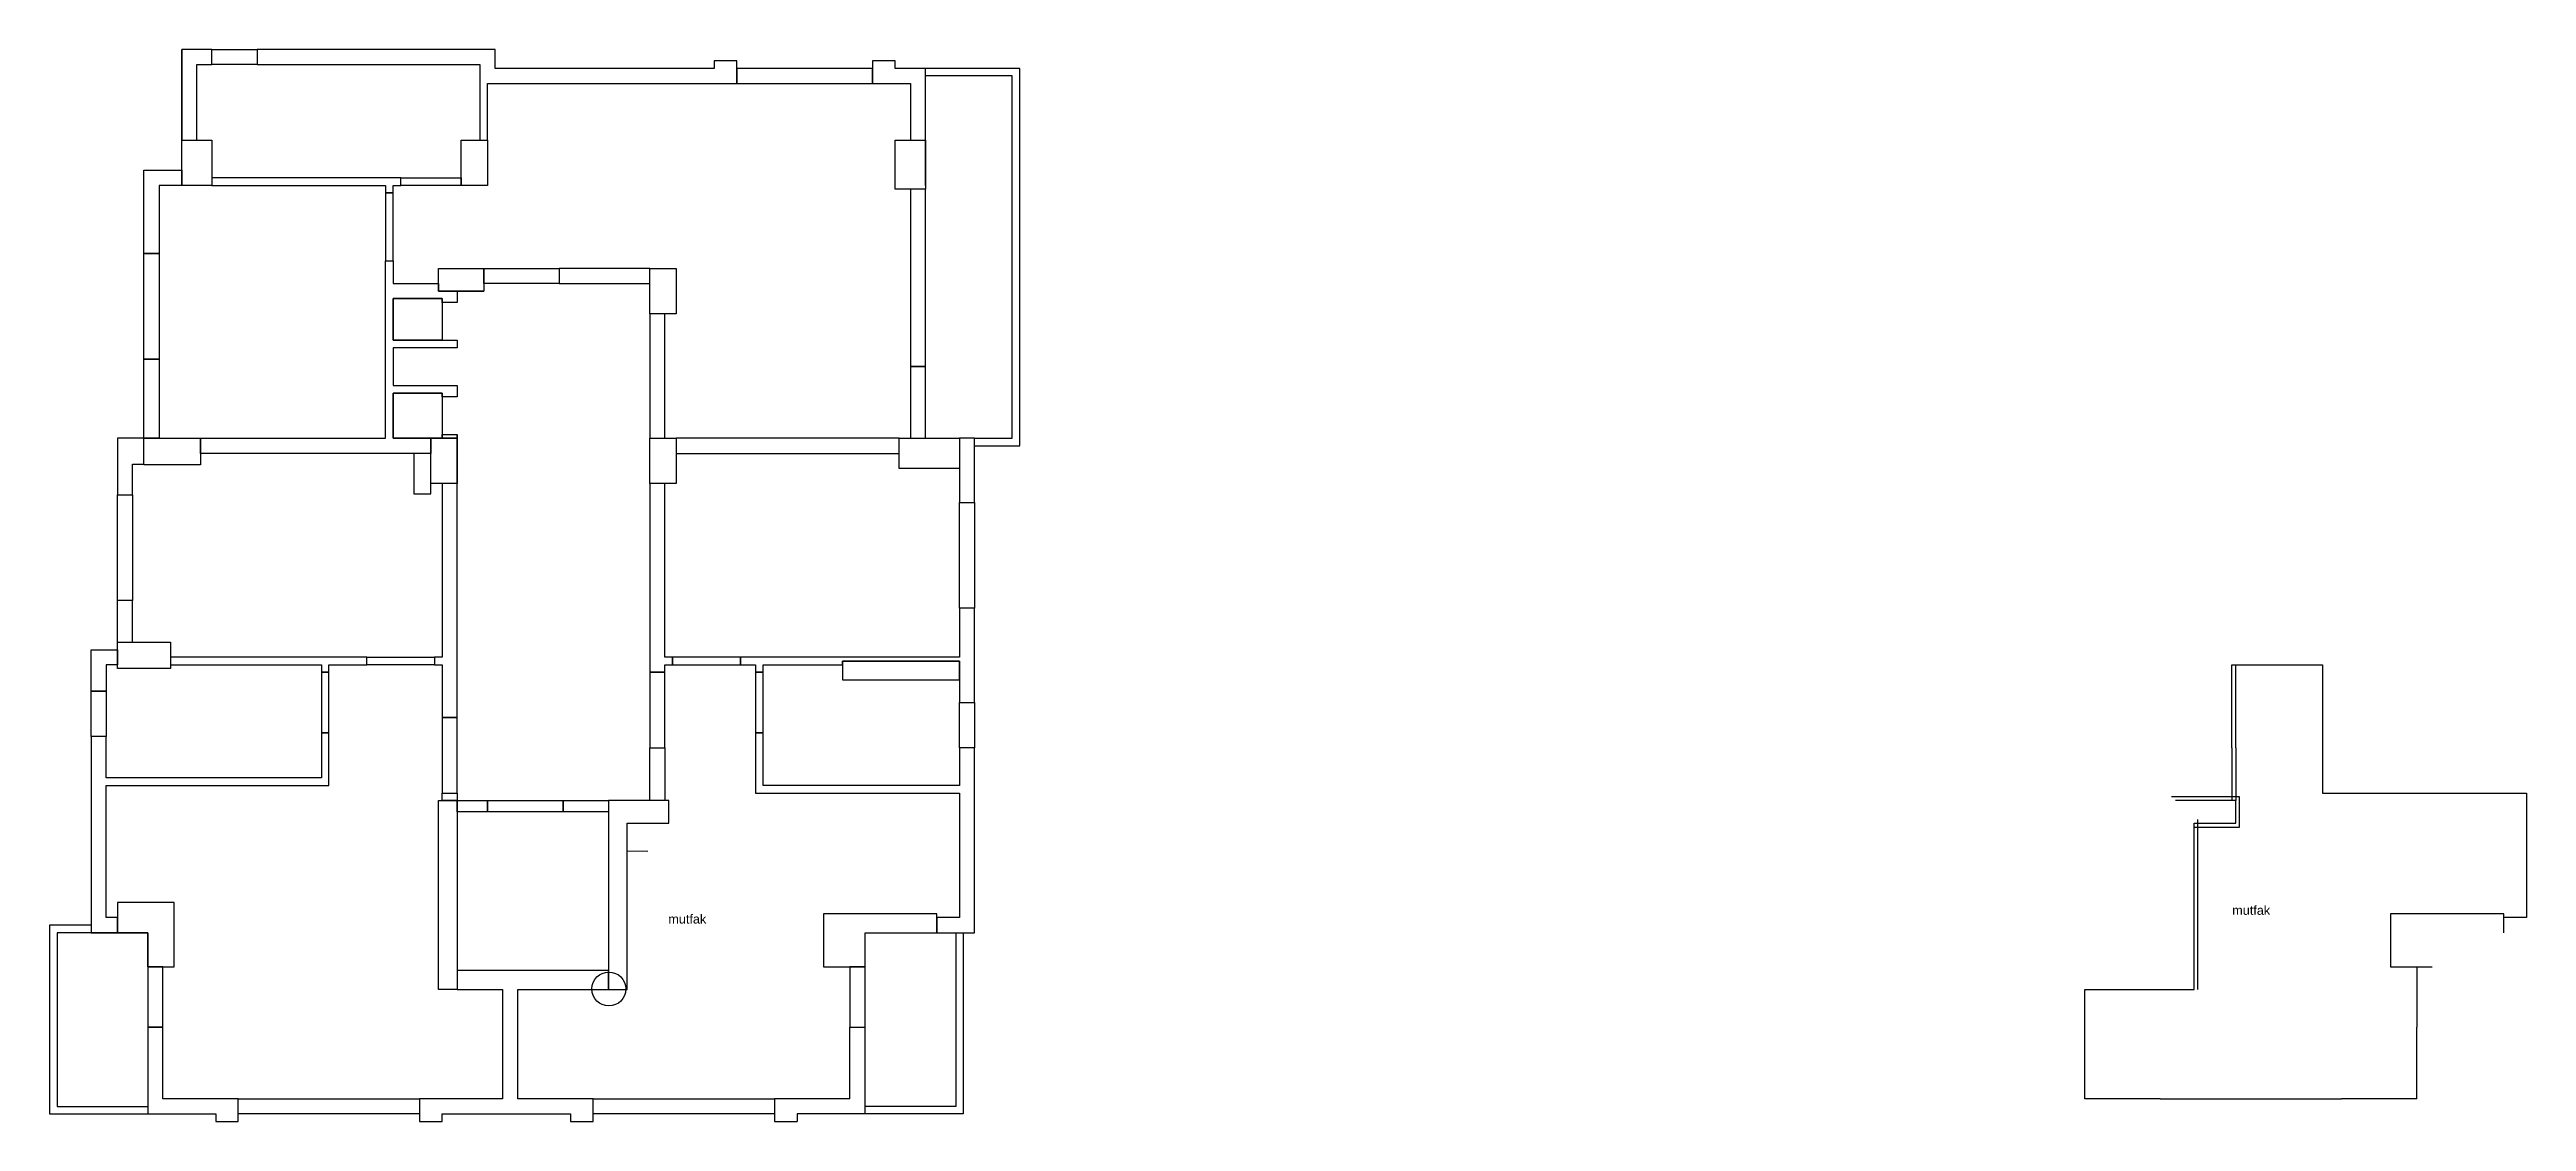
# Model space of a CAD drawing. Header units: millimetres. Extents: x -820 to 2460, y -378 to 1042.
import ezdxf

# ---------------------------------------------------------------- set-up
doc = ezdxf.new("R2010")
doc.units = ezdxf.units.MM
doc.layers.add('1YAZI', color=24, linetype='Continuous', lineweight=30)
for name, color, linetype in [('BACA', 4, 'Continuous'), ('Balkon', 2, 'Continuous'), ('Duvar', 30, 'Continuous'), ('KabloBaca', 10, 'Continuous'), ('Kapı', 210, 'Continuous'), ('Kolon', 5, 'Continuous'), ('pencere', 80, 'Continuous'), ('SinyalBaca', 60, 'Continuous')]:
    doc.layers.add(name, color=color, linetype=linetype)
doc.styles.get("Standard").update_dxf_attribs({"font": 'arial.ttf'})

msp = doc.modelspace()

# ---------------------------------------------------------------- linework, layer by layer
at = {"layer": 'BACA'}
msp.add_lwpolyline([(-337.2, 453.1), (-314.7, 453.1), (-314.7, 506.5), (-337.2, 506.5)], close=True, dxfattribs=at)
at = {"layer": 'Balkon'}
for points in [[(405.3, 516.5), (465.3, 516.5), (465.3, 1016.5), (340.3, 1016.5)], [(405.3, 526.5), (455.3, 526.5), (455.3, 1006.5), (340.3, 1006.5)], [(-764.7, -118.5), (-819.7, -118.5), (-819.7, -368.5), (-689.7, -368.5)], [(-764.7, -128.5), (-809.7, -128.5), (-809.7, -358.5), (-689.7, -358.5)], [(390.3, -128.5), (390.3, -368.5), (260.3, -368.5)], [(380.3, -128.5), (380.3, -358.5), (260.3, -358.5)]]:
    msp.add_lwpolyline(points, dxfattribs=at)
at = {"layer": 'Duvar'}
for p, q in [((-644.7, 881.5), (-644.7, 1041.5)), ((90.3, 1016.5), (90.3, 996.5)), ((340.3, 861.5), (340.3, 1016.5)), ((-354.7, 871.5), (-604.7, 871.5)), ((-674.7, 771.5), (-694.7, 771.5)), ((-244.7, 741.5), (-244.7, 721.5)), ((-279.7, 721.5), (-244.7, 721.5)), ((-694.7, 631.5), (-674.7, 631.5)), ((-299.7, 526.5), (-364.7, 526.5)), ((-279.7, 156.5), (-279.7, 531.5)), ((-729.7, 246.5), (-729.7, 311.5)), ((-709.7, 311.5), (-729.7, 311.5)), ((-709.7, 256.4), (-709.7, 311.5)), ((-239.7, 46.5), (-239.7, 31.5)), ((-54.7, -20.1), (-27.2, -20.4)), ((-689.7, -128.5), (-764.7, -128.5)), ((-689.7, -173.5), (-689.7, -128.5)), ((260.3, -173.5), (260.3, -128.5)), ((-689.7, -173.5), (-669.7, -173.5)), ((-669.7, -173.5), (-669.7, -173.5)), ((260.3, -173.5), (240.3, -173.5)), ((240.3, -348.5), (240.3, -253.5)), ((240.3, -253.5), (260.3, -253.5)), ((260.3, -368.5), (260.3, -253.5)), ((240.3, -348.5), (140.3, -348.5)), ((140.3, -348.5), (140.3, -378.5)), ((140.3, -378.5), (170.3, -378.5)), ((260.3, -368.5), (170.3, -368.5)), ((170.3, -368.5), (170.3, -378.5))]:
    msp.add_line(p, q, dxfattribs=at)
at = {"layer": 'Duvar', "lineweight": 30}
for p, q in [((2070.5, 216.5), (2070.5, 226.5)), ((2070.5, 226.5), (2080.5, 226.5)), ((2170.5, 226.5), (2190.5, 226.5)), ((2190.5, 226.5), (2190.5, 216.5)), ((2190.5, 136.5), (2190.5, 56.5)), ((2070.5, 116.5), (2070.5, 46.5)), ((2190.5, 56.5), (2460.5, 56.5)), ((2460.5, 56.5), (2460.5, -108.5)), ((2460.5, -108.5), (2430.5, -108.5)), ((1875.5, -348.5), (1875.5, -203.5)), ((1875.5, -203.5), (1995.5, -203.5)), ((2315.5, -348.5), (2315.5, -253.5)), ((1975.5, -348.5), (1875.5, -348.5)), ((2315.5, -348.5), (2215.5, -348.5))]:
    msp.add_line(p, q, dxfattribs=at)
at = {"layer": 'Duvar', "color": 1, "lineweight": 30}
msp.add_line((2075.5, 216.5), (2075.5, 226.5), dxfattribs=at)
at = {"layer": 'Duvar', "color": 1, "lineweight": -3}
for p, q in [((2075.5, 116.5), (2075.5, 46.5)), ((2080.5, 51.5), (1990.5, 51.5)), ((2080.5, 11.5), (2080.5, 51.5))]:
    msp.add_line(p, q, dxfattribs=at)
at = {"layer": 'Duvar'}
for points in [[(-644.7, 921.5), (-624.7, 921.5), (-624.7, 1021.5), (-604.7, 1021.5), (-604.7, 1041.5), (-644.7, 1041.5), (-644.7, 921.5)], [(340.3, 921.5), (340.3, 1016.5), (300.3, 1016.5), (300.3, 1026.5), (270.3, 1026.5), (270.3, 996.5), (320.3, 996.5), (320.3, 921.5), (340.3, 921.5)], [(-644.7, 861.5), (-674.7, 861.5), (-674.7, 771.5), (-694.7, 771.5), (-694.7, 881.5), (-644.7, 881.5), (-644.7, 861.5)], [(-604.7, 871.5), (-604.7, 861.5), (-374.7, 861.5), (-374.7, 851.5), (-364.7, 851.5), (-364.7, 861.5), (-354.7, 861.5), (-354.7, 871.5), (-604.7, 871.5)], [(-314.7, 506.5), (-619.7, 506.5), (-619.7, 526.5), (-374.7, 526.5), (-374.7, 761.5), (-364.7, 761.5), (-364.7, 731.5), (-304.7, 731.5), (-304.7, 721.5), (-279.7, 721.5), (-279.7, 706.5), (-299.7, 706.5), (-299.7, 711.5), (-364.7, 711.5), (-364.7, 656.5), (-279.7, 656.5), (-279.7, 646.5), (-364.7, 646.5), (-364.7, 596.5), (-279.7, 596.5), (-279.7, 581.5), (-299.7, 581.5), (-299.7, 586.5), (-364.7, 586.5), (-364.7, 526.5), (-314.7, 526.5), (-314.7, 506.5)], [(-694.7, 492.2), (-694.7, 526.5), (-729.7, 526.5), (-729.7, 451.5), (-709.7, 451.5), (-709.7, 492.2), (-694.7, 492.2)], [(-279.7, 466.5), (-299.7, 466.5), (-299.7, 236.5), (-309.7, 236.5), (-309.7, 226.5), (-299.7, 226.5), (-299.7, 156.5), (-279.7, 156.5), (-279.7, 466.5)], [(-24.7, 216.5), (-4.7, 216.5), (-4.7, 226.5), (5.3, 226.5), (5.3, 236.5), (-4.7, 236.5), (-4.7, 466.5), (-24.7, 466.5), (-24.7, 216.5)], [(-729.7, 246.5), (-729.7, 226.5), (-744.7, 226.5), (-744.7, 191.5), (-764.7, 191.5), (-764.7, 246.5), (-729.7, 246.5)], [(-659.7, 236.5), (-659.7, 226.5), (-459.7, 226.5), (-459.7, 216.5), (-449.7, 216.5), (-449.7, 226.5), (-399.7, 226.5), (-399.7, 236.5), (-659.7, 236.5)], [(-744.7, 131.5), (-764.7, 131.5), (-764.7, -128.5), (-729.7, -128.5), (-729.7, -108.5), (-744.7, -108.5), (-744.7, 66.5), (-449.7, 66.5), (-449.7, 136.5), (-459.7, 136.5), (-459.7, 76.5), (-744.7, 76.5), (-744.7, 131.5)], [(385.3, 116.5), (385.3, 66.5), (125.3, 66.5), (125.3, 136.5), (115.3, 136.5), (115.3, 56.5), (385.3, 56.5), (385.3, -108.5), (355.3, -108.5), (355.3, -128.5), (405.3, -128.5), (405.3, 116.5), (385.3, 116.5)], [(-279.7, -178.5), (-279.7, -203.5), (-219.7, -203.5), (-219.7, -348.5), (-329.7, -348.5), (-329.7, -378.5), (-299.7, -378.5), (-299.7, -368.5), (-129.7, -368.5), (-129.7, -378.5), (-99.7, -378.5), (-99.7, -348.5), (-199.7, -348.5), (-199.7, -203.5), (-79.7, -203.5), (-79.7, -178.5), (-279.7, -178.5)], [(-669.7, -253.5), (-689.7, -253.5), (-689.7, -368.5), (-599.7, -368.5), (-599.7, -378.5), (-569.7, -378.5), (-569.7, -348.5), (-669.7, -348.5), (-669.7, -253.5)]]:
    msp.add_lwpolyline(points, dxfattribs=at)
for points in [[(-249.7, 1021.5), (-249.7, 921.5), (-239.7, 921.5), (-239.7, 996.5), (90.3, 996.5), (90.3, 1026.5), (60.3, 1026.5), (60.3, 1016.5), (-229.7, 1016.5), (-229.7, 1041.5), (-544.7, 1041.5), (-544.7, 1021.5)], [(-144.7, 731.5), (-24.7, 731.5), (-24.7, 751.5), (-144.7, 751.5)], [(-24.7, 526.5), (-4.7, 526.5), (-4.7, 691.5), (-24.7, 691.5)], [(-694.7, 631.5), (-674.7, 631.5), (-674.7, 526.5), (-694.7, 526.5)], [(320.3, 526.5), (340.3, 526.5), (340.3, 621.5), (320.3, 621.5)], [(-299.7, 531.5), (-279.7, 531.5), (-279.7, 526.5), (-299.7, 526.5)], [(10.3, 506.5), (305.3, 506.5), (305.3, 526.5), (10.3, 526.5)], [(385.3, 441.5), (405.3, 441.5), (405.3, 526.5), (385.3, 526.5)], [(230.3, 226.5), (230.3, 231.4), (385.3, 231.4), (385.3, 176.5), (405.3, 176.5), (405.3, 301.5), (385.3, 301.5), (385.3, 236.5), (95.3, 236.5), (95.3, 226.5), (115.3, 226.5), (115.3, 216.5), (125.3, 216.5), (125.3, 226.5)], [(-24.7, 116.5), (-4.7, 116.5), (-4.7, 46.5), (-24.7, 46.5)], [(-299.7, 56.5), (-279.7, 56.5), (-279.7, 46.5), (-299.7, 46.5)], [(-239.7, 31.5), (-279.7, 31.5), (-279.7, 46.5), (-239.7, 46.5)], [(-139.7, 46.5), (-79.7, 46.5), (-79.7, 31.5), (-139.7, 31.5)]]:
    msp.add_lwpolyline(points, close=True, dxfattribs=at)
msp.add_circle((-79, -203), 22.5, dxfattribs=at)
at = {"layer": 'KabloBaca'}
msp.add_lwpolyline([(-364.7, 711.5), (-299.7, 711.5), (-299.7, 656.5), (-364.7, 656.5)], close=True, dxfattribs=at)
at = {"layer": 'Kapı', "lineweight": 30}
for p, q in [((2070.5, 116.5), (2070.5, 216.5)), ((2080.5, 226.5), (2170.5, 226.5)), ((2190.5, 216.5), (2190.5, 136.5))]:
    msp.add_line(p, q, dxfattribs=at)
at = {"layer": 'Kapı', "color": 1, "lineweight": 30}
msp.add_line((2075.5, 116.5), (2075.5, 216.5), dxfattribs=at)
at = {"layer": 'Kapı'}
for points in [[(-354.7, 871.5), (-274.7, 871.5), (-274.7, 861.5), (-354.7, 861.5)], [(-374.7, 761.5), (-364.7, 761.5), (-364.7, 851.5), (-374.7, 851.5)], [(-144.7, 731.5), (-244.7, 731.5), (-244.7, 751.5), (-144.7, 751.5)], [(-399.7, 236.5), (-309.7, 236.5), (-309.7, 226.5), (-399.7, 226.5)], [(5.3, 226.5), (95.3, 226.5), (95.3, 236.5), (5.3, 236.5)], [(-459.7, 136.5), (-449.7, 136.5), (-449.7, 216.5), (-459.7, 216.5)], [(-24.7, 116.5), (-4.7, 116.5), (-4.7, 216.5), (-24.7, 216.5)], [(115.3, 136.5), (125.3, 136.5), (125.3, 216.5), (115.3, 216.5)], [(-299.7, 56.5), (-279.7, 56.5), (-279.7, 156.5), (-299.7, 156.5)], [(-239.7, 46.5), (-139.7, 46.5), (-139.7, 31.5), (-239.7, 31.5)]]:
    msp.add_lwpolyline(points, close=True, dxfattribs=at)
at = {"layer": 'Kolon', "lineweight": 30}
for p, q in [((2075.5, 46.5), (1995.5, 46.5)), ((2075.5, 16.5), (2075.5, 46.5)), ((2020.5, -203.5), (2020.5, 16.5)), ((2020.5, 16.5), (2075.5, 16.5)), ((2430.5, -103.5), (2280.5, -103.5)), ((2280.5, -103.5), (2280.5, -173.5)), ((2430.5, -128.5), (2430.5, -103.5)), ((2280.5, -173.5), (2335.5, -173.5)), ((1995.5, -203.5), (2020.5, -203.5))]:
    msp.add_line(p, q, dxfattribs=at)
at = {"layer": 'Kolon', "color": 1, "lineweight": -3}
for p, q in [((2020.5, 11.5), (2080.5, 11.5)), ((2025.5, -203.5), (2025.5, 21.5))]:
    msp.add_line(p, q, dxfattribs=at)
at = {"layer": 'Kolon'}
for points in [[(-644.7, 921.5), (-604.7, 921.5), (-604.7, 861.5), (-644.7, 861.5)], [(-644.7, 921.5), (-604.7, 921.5), (-604.7, 861.5), (-644.7, 861.5)], [(-644.7, 921.5), (-604.7, 921.5), (-604.7, 861.5), (-644.7, 861.5)], [(-274.7, 921.5), (-239.7, 921.5), (-239.7, 861.5), (-274.7, 861.5)], [(300.3, 921.5), (340.3, 921.5), (340.3, 856.5), (300.3, 856.5)], [(-304.7, 751.5), (-244.7, 751.5), (-244.7, 721.5), (-304.7, 721.5)], [(-304.7, 751.5), (-244.7, 751.5), (-244.7, 721.5), (-304.7, 721.5)], [(-24.7, 751.5), (10.3, 751.5), (10.3, 691.5), (-24.7, 691.5)], [(-694.7, 526.5), (-619.7, 526.5), (-619.7, 491.5), (-694.7, 491.5)], [(-314.7, 526.5), (-279.7, 526.5), (-279.7, 466.5), (-314.7, 466.5)], [(-24.7, 526.5), (10.3, 526.5), (10.3, 466.5), (-24.7, 466.5)], [(305.3, 526.5), (385.3, 526.5), (385.3, 486.5), (305.3, 486.5)], [(-729.7, 256.4), (-659.7, 256.4), (-659.7, 221.4), (-729.7, 221.4)], [(230.3, 206.4), (385.3, 206.4), (385.3, 231.4), (230.3, 231.4)], [(-304.7, 46.5), (-279.7, 46.5), (-279.7, -203.5), (-304.7, -203.5)], [(-79.7, 46.5), (-79.7, -203.5), (-54.7, -203.5), (-54.7, 16.5), (0.3, 16.5), (0.3, 46.5)], [(-729.7, -88.5), (-729.7, -128.5), (-689.7, -128.5), (-689.7, -173.5), (-654.7, -173.5), (-654.7, -88.5)], [(355.3, -103.5), (205.3, -103.5), (205.3, -173.5), (260.3, -173.5), (260.3, -128.5), (355.3, -128.5)]]:
    msp.add_lwpolyline(points, close=True, dxfattribs=at)
at = {"layer": 'pencere', "lineweight": 30}
for p, q in [((2315.5, -173.5), (2315.5, -253.5)), ((1975.5, -348.5), (2215.5, -348.5))]:
    msp.add_line(p, q, dxfattribs=at)
at = {"layer": 'pencere'}
for points in [[(-604.7, 1041.5), (-544.7, 1041.5), (-544.7, 1021.5), (-604.7, 1021.5)], [(90.3, 996.5), (270.3, 996.5), (270.3, 1016.5), (90.3, 1016.5)], [(320.3, 621.5), (340.3, 621.5), (340.3, 856.5), (320.3, 856.5)], [(-694.7, 771.5), (-674.7, 771.5), (-674.7, 631.5), (-694.7, 631.5)], [(-729.7, 451.5), (-709.7, 451.5), (-709.7, 311.5), (-729.7, 311.5)], [(385.3, 441.5), (405.3, 441.5), (405.3, 301.5), (385.3, 301.5)], [(-764.7, 191.5), (-744.7, 191.5), (-744.7, 131.5), (-764.7, 131.5)], [(385.3, 176.5), (405.3, 176.5), (405.3, 116.5), (385.3, 116.5)], [(-689.7, -253.5), (-669.7, -253.5), (-669.7, -173.5), (-689.7, -173.5)], [(240.3, -253.5), (260.3, -253.5), (260.3, -173.5), (240.3, -173.5)], [(-569.7, -348.5), (-329.7, -348.5), (-329.7, -368.5), (-569.7, -368.5)], [(-99.7, -348.5), (140.3, -348.5), (140.3, -368.5), (-99.7, -368.5)]]:
    msp.add_lwpolyline(points, close=True, dxfattribs=at)
at = {"layer": 'SinyalBaca'}
msp.add_lwpolyline([(-364.7, 586.5), (-299.7, 586.5), (-299.7, 526.5), (-364.7, 526.5)], close=True, dxfattribs=at)

# ---------------------------------------------------------------- texts
at = {"layer": '1YAZI', "color": 4, "lineweight": 30}
msp.add_text('mutfak', height=12, dxfattribs=at).set_placement((2070.8, -104.7))
at = {"layer": '1YAZI', "color": 4, "insert": (-0.3, -104.3), "char_height": 12, "attachment_point": 1}
msp.add_mtext_dynamic_manual_height_columns('mutfak  ', width=68.628, gutter_width=12.5, heights=[0], dxfattribs=at)

doc.saveas('drawing.dxf')
